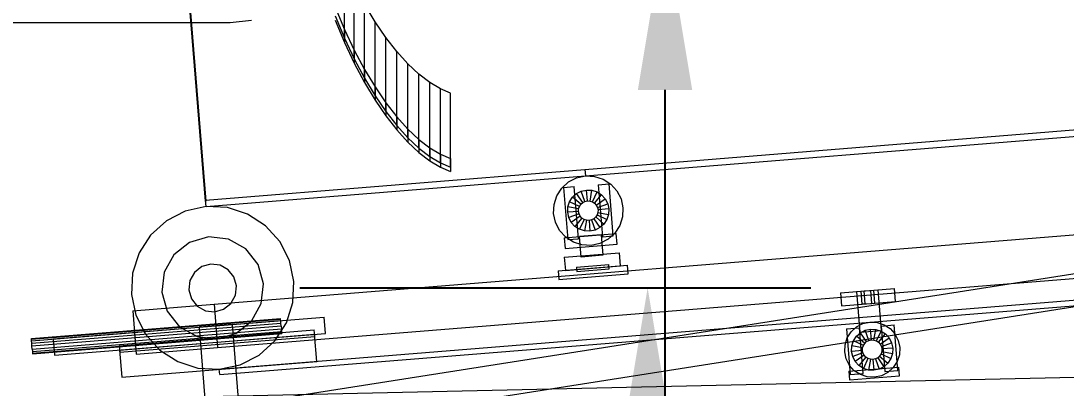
# Model space of a CAD drawing. Header units: millimetres. Extents: x -1970 to 34302, y -65268 to 6837.
# Drawn here: x 27436 to 28397, y 758 to 1095 of the extents above; entities that cross this region are included whole.
import ezdxf

# ---------------------------------------------------------------- set-up
doc = ezdxf.new("R2010")
doc.units = ezdxf.units.MM
for name, color, linetype, lineweight in [('COTAS_P', 1, 'Continuous', 0), ('lateral_C05', 7, 'Continuous', 0), ('lateral_C05-C07', 7, 'Continuous', 0), ('lateral_C07', 7, 'Continuous', 0)]:
    doc.layers.add(name, color=color, linetype=linetype, lineweight=lineweight)
doc.dimstyles.new('R19_100', dxfattribs={"dimtxt": 250, "dimasz": 150, "dimexe": 150, "dimexo": 80, "dimgap": 100, "dimtad": 1, "dimtih": 1, "dimtoh": 1, "dimdsep": 46, "dimcen": 0.09, "dimadec": 0, "dimazin": 0, "dimtfac": 1, "dimtdec": 4, "dimtofl": 0, "dimtmove": 0, "dimatfit": 3, "dimfxl": 1, "dimtolj": 1, "dimtzin": 0, "dimarcsym": 0})

# ---------------------------------------------------------------- blocks, each defined once
blk = doc.blocks.new('*D8')
at = {"layer": 'COTAS_P', "color": 0, "lineweight": -2, "transparency": 16777216}
for p, q in [((27708.19, 1182), (28178.19, 1182)), ((28028.19, 150), (28028.19, 1032)), ((27708.19, 0), (28178.19, 0))]:
    blk.add_line(p, q, dxfattribs=at)
at = {"layer": 'COTAS_P', "color": 0, "transparency": 16777216}
for points in [[(28003.19, 1032), (28053.19, 1032), (28028.19, 1182)], [(28003.19, 150), (28053.19, 150), (28028.19, 0)]]:
    blk.add_solid(points, dxfattribs=at)
at = {"layer": 'Defpoints', "color": 0, "transparency": 16777216}
for p in [(27628.19, 1182), (28028.19, 1182), (27628.19, 0)]:
    blk.add_point(p, dxfattribs=at)
blk = doc.blocks.new('*D9')
at = {"layer": 'COTAS_P', "color": 0, "lineweight": -2, "transparency": 16777216}
for p, q in [((31941.65, 1279.74), (31863.6, 2246.6)), ((27689.29, 1759.15), (31726.16, 2085.01)), ((27605.75, 929.74), (27527.7, 1896.6))]:
    blk.add_line(p, q, dxfattribs=at)
at = {"layer": 'COTAS_P', "color": 0, "transparency": 16777216}
for points in [[(31724.14, 2109.93), (31728.17, 2060.09), (31875.67, 2097.08)], [(27687.27, 1784.07), (27691.3, 1734.23), (27539.77, 1747.08)]]:
    blk.add_solid(points, dxfattribs=at)
at = {"layer": 'Defpoints', "color": 0, "transparency": 16777216}
for p in [(31875.67, 2097.08), (31948.08, 1200), (27612.19, 850)]:
    blk.add_point(p, dxfattribs=at)
blk = doc.blocks.new('*D10')
at = {"layer": 'COTAS_P', "color": 0, "lineweight": -2, "transparency": 16777216}
for p, q in [((27692.19, 850), (28162.19, 850)), ((28012.19, 150), (28012.19, 700)), ((27692.19, 0), (28162.19, 0))]:
    blk.add_line(p, q, dxfattribs=at)
at = {"layer": 'COTAS_P', "color": 0, "transparency": 16777216}
for points in [[(27987.19, 700), (28037.19, 700), (28012.19, 850)], [(27987.19, 150), (28037.19, 150), (28012.19, 0)]]:
    blk.add_solid(points, dxfattribs=at)
at = {"layer": 'Defpoints', "color": 0, "transparency": 16777216}
for p in [(27612.19, 850), (28012.19, 850), (27612.19, 0)]:
    blk.add_point(p, dxfattribs=at)

msp = doc.modelspace()

# ---------------------------------------------------------------- linework, layer by layer
at = {"layer": 'lateral_C05'}
for p, q in [((27628.187, 1094), (27647.768, 1096.206)), ((25128.187, 1094), (27628.187, 1094))]:
    msp.add_line(p, q, dxfattribs=at)
at = {"layer": 'lateral_C05-C07'}
for p, q in [((27733.345, 1079.579), (27733.345, 1147.579)), ((27742.304, 1060.462), (27742.304, 1128.462)), ((27724.938, 1108.11), (27733.345, 1087.579)), ((27751.713, 1042.812), (27751.713, 1110.812)), ((27761.47, 1094.684), (27751.713, 1110.812)), ((27724.938, 1100.11), (27733.345, 1079.579)), ((27724.938, 1096.11), (27733.345, 1075.579)), ((27733.345, 1087.579), (27733.345, 1079.579)), ((27733.345, 1087.579), (27742.304, 1068.462)), ((27761.47, 1026.684), (27761.47, 1094.684)), ((27771.471, 1080.13), (27761.47, 1094.684)), ((27733.345, 1079.579), (27733.345, 1075.579)), ((27733.345, 1079.579), (27742.304, 1060.462)), ((27771.471, 1012.13), (27771.471, 1080.13)), ((27781.615, 1067.207), (27771.471, 1080.13)), ((27733.345, 1075.579), (27742.304, 1056.462)), ((27742.304, 1068.462), (27742.304, 1060.462)), ((27742.304, 1068.462), (27751.713, 1050.812)), ((27781.615, 999.207), (27781.615, 1067.207)), ((27791.798, 1055.966), (27781.615, 1067.207)), ((27742.304, 1060.462), (27742.304, 1056.462)), ((27742.304, 1060.462), (27751.713, 1042.812)), ((27742.304, 1056.462), (27751.713, 1038.812)), ((27751.713, 1050.812), (27751.713, 1042.812)), ((27751.713, 1050.812), (27761.47, 1034.684)), ((27791.798, 987.966), (27791.798, 1055.966)), ((27801.918, 1046.463), (27791.798, 1055.966)), ((27751.713, 1042.812), (27751.713, 1038.812)), ((27751.713, 1042.812), (27761.47, 1026.684)), ((27751.713, 1038.812), (27761.47, 1022.684)), ((27801.918, 978.463), (27801.918, 1046.463)), ((27811.872, 1038.75), (27801.918, 1046.463)), ((27811.872, 970.75), (27811.872, 1038.75)), ((27821.557, 1032.884), (27811.872, 1038.75)), ((27761.47, 1034.684), (27761.47, 1026.684)), ((27761.47, 1034.684), (27771.471, 1020.13)), ((27821.557, 964.884), (27821.557, 1032.884)), ((27830.872, 1028.916), (27821.557, 1032.884)), ((27830.872, 960.916), (27830.872, 1028.916)), ((27761.47, 1026.684), (27761.47, 1022.684)), ((27761.47, 1026.684), (27771.471, 1012.13)), ((27761.47, 1022.684), (27771.471, 1008.13)), ((27771.471, 1020.13), (27771.471, 1012.13)), ((27771.471, 1020.13), (27781.615, 1007.207)), ((27771.471, 1012.13), (27771.471, 1008.13)), ((27771.471, 1012.13), (27781.615, 999.207)), ((27771.471, 1008.13), (27781.615, 995.207)), ((27781.615, 1007.207), (27781.615, 999.207)), ((27781.615, 1007.207), (27791.798, 995.966)), ((27781.615, 999.207), (27781.615, 995.207)), ((27781.615, 999.207), (27791.798, 987.966)), ((27781.615, 995.207), (27791.798, 983.966)), ((27791.798, 995.966), (27791.798, 987.966)), ((27791.798, 995.966), (27801.918, 986.463)), ((27791.798, 987.966), (27791.798, 983.966)), ((27791.798, 987.966), (27801.918, 978.463)), ((27791.798, 983.966), (27801.918, 974.463)), ((27801.918, 986.463), (27801.918, 978.463)), ((27801.918, 986.463), (27811.872, 978.75)), ((27801.918, 978.463), (27801.918, 974.463)), ((27801.918, 978.463), (27811.872, 970.75)), ((27801.918, 974.463), (27811.872, 966.75)), ((27811.872, 978.75), (27811.872, 970.75)), ((27811.872, 978.75), (27821.557, 972.884)), ((27821.557, 972.884), (27821.557, 964.884)), ((27821.557, 972.884), (27830.872, 968.916)), ((27811.872, 970.75), (27811.872, 966.75)), ((27811.872, 970.75), (27821.557, 964.884)), ((27811.872, 966.75), (27821.557, 960.884)), ((27821.557, 964.884), (27821.557, 960.884)), ((27821.557, 964.884), (27830.872, 960.916)), ((27830.872, 968.916), (27830.872, 960.916)), ((27821.557, 960.884), (27830.872, 956.916)), ((27830.872, 960.916), (27830.872, 956.916))]:
    msp.add_line(p, q, dxfattribs=at)
at = {"layer": 'lateral_C07'}
for p, q in [((27618.221, 775.243), (31954.118, 1125.243)), ((27618.623, 770.259), (31954.52, 1120.259)), ((27954.535, 958.898), (28931.357, 1037.749)), ((27955.017, 952.918), (28931.84, 1031.768)), ((27605.669, 930.737), (27954.535, 958.898)), ((27606.152, 924.757), (27955.017, 952.918)), ((27946.85, 951.165), (27955.017, 952.918)), ((27954.535, 958.898), (27955.017, 952.918)), ((27955.017, 952.918), (27963.36, 952.497)), ((27963.36, 952.497), (27971.31, 949.932)), ((27933.217, 941.755), (27939.414, 947.357)), ((27934.81, 942.257), (27944.777, 943.062)), ((27934.81, 942.257), (27938.672, 894.413)), ((27939.414, 947.357), (27946.85, 951.165)), ((27948.639, 895.218), (27944.777, 943.062)), ((27966.706, 944.832), (27976.673, 945.637)), ((27966.706, 944.832), (27970.568, 896.988)), ((27971.31, 949.932), (27978.326, 945.396)), ((27980.535, 897.792), (27976.673, 945.637)), ((27978.326, 945.396), (27983.928, 939.199)), ((27926.116, 926.79), (27928.682, 934.74)), ((27928.682, 934.74), (27933.217, 941.755)), ((27940.427, 929.167), (27943.12, 933.332)), ((27943.12, 933.332), (27946.799, 936.658)), ((27950.737, 926.853), (27943.12, 933.332)), ((27946.799, 936.658), (27951.214, 938.919)), ((27952.48, 928.428), (27946.799, 936.658)), ((27951.214, 938.919), (27956.063, 939.96)), ((27954.571, 929.499), (27951.214, 938.919)), ((27956.868, 929.992), (27956.063, 939.96)), ((27956.063, 939.96), (27961.017, 939.71)), ((27959.214, 929.874), (27961.017, 939.71)), ((27961.017, 939.71), (27965.737, 938.187)), ((27961.45, 929.153), (27965.737, 938.187)), ((27963.423, 927.877), (27969.903, 935.494)), ((27965.737, 938.187), (27969.903, 935.494)), ((27969.903, 935.494), (27973.229, 931.815)), ((27983.928, 939.199), (27987.735, 931.764)), ((27606.152, 924.757), (27587.009, 920.648)), ((27606.152, 924.757), (27605.669, 930.737)), ((27625.706, 923.771), (27606.152, 924.757)), ((27613.393, 835.049), (28809.503, 931.6)), ((27619.922, 740.224), (28808.79, 926.484)), ((27644.339, 917.759), (27625.706, 923.771)), ((27925.696, 918.447), (27926.116, 926.79)), ((27938.654, 919.493), (27938.903, 924.446)), ((27938.903, 924.446), (27940.427, 929.167)), ((27948.739, 922.644), (27938.903, 924.446)), ((27949.461, 924.88), (27940.427, 929.167)), ((27948.739, 922.644), (27949.461, 924.88)), ((27949.461, 924.88), (27950.737, 926.853)), ((27950.737, 926.853), (27952.48, 928.428)), ((27952.48, 928.428), (27954.571, 929.499)), ((27954.571, 929.499), (27956.868, 929.992)), ((27956.868, 929.992), (27959.214, 929.874)), ((27959.214, 929.874), (27961.45, 929.153)), ((27961.45, 929.153), (27963.423, 927.877)), ((27963.423, 927.877), (27964.999, 926.134)), ((27964.999, 926.134), (27973.229, 931.815)), ((27964.999, 926.134), (27966.07, 924.043)), ((27966.07, 924.043), (27975.489, 927.4)), ((27966.07, 924.043), (27966.563, 921.746)), ((27973.229, 931.815), (27975.489, 927.4)), ((27975.489, 927.4), (27976.53, 922.55)), ((27987.735, 931.764), (27989.488, 923.596)), ((27989.488, 923.596), (27989.068, 915.253)), ((27587.009, 920.648), (27569.582, 911.724)), ((27660.781, 907.128), (27644.339, 917.759)), ((27927.449, 910.279), (27925.696, 918.447)), ((27948.621, 920.297), (27938.654, 919.493)), ((27939.695, 914.643), (27938.654, 919.493)), ((27949.114, 918), (27939.695, 914.643)), ((27941.955, 910.228), (27939.695, 914.643)), ((27950.185, 915.909), (27941.955, 910.228)), ((27951.761, 914.166), (27945.282, 906.549)), ((27948.621, 920.297), (27948.739, 922.644)), ((27949.114, 918), (27948.621, 920.297)), ((27950.185, 915.909), (27949.114, 918)), ((27951.761, 914.166), (27950.185, 915.909)), ((27953.734, 912.89), (27951.761, 914.166)), ((27962.705, 913.615), (27960.613, 912.544)), ((27964.447, 915.19), (27962.705, 913.615)), ((27962.705, 913.615), (27968.385, 905.385)), ((27965.723, 917.163), (27964.447, 915.19)), ((27964.447, 915.19), (27972.065, 908.711)), ((27966.445, 919.399), (27965.723, 917.163)), ((27965.723, 917.163), (27974.758, 912.876)), ((27966.563, 921.746), (27966.445, 919.399)), ((27966.445, 919.399), (27976.281, 917.597)), ((27976.53, 922.55), (27966.563, 921.746)), ((27976.281, 917.597), (27974.758, 912.876)), ((27976.53, 922.55), (27976.281, 917.597)), ((27989.068, 915.253), (27986.502, 907.303)), ((27569.582, 911.724), (27555.058, 898.594)), ((27673.911, 892.604), (27660.781, 907.128)), ((27931.256, 902.844), (27927.449, 910.279)), ((27945.282, 906.549), (27941.955, 910.228)), ((27949.447, 903.856), (27945.282, 906.549)), ((27953.734, 912.89), (27949.447, 903.856)), ((27954.167, 902.333), (27949.447, 903.856)), ((27955.97, 912.169), (27953.734, 912.89)), ((27955.97, 912.169), (27954.167, 902.333)), ((27958.316, 912.051), (27955.97, 912.169)), ((27960.613, 912.544), (27958.316, 912.051)), ((27958.316, 912.051), (27959.121, 902.083)), ((27960.613, 912.544), (27963.97, 903.124)), ((27968.385, 905.385), (27963.97, 903.124)), ((27972.065, 908.711), (27968.385, 905.385)), ((27974.758, 912.876), (27972.065, 908.711)), ((27986.502, 907.303), (27981.967, 900.288)), ((27555.058, 898.594), (27544.428, 882.152)), ((27608.405, 896.848), (27590.765, 891.834)), ((27626.621, 894.729), (27608.405, 896.848)), ((27624.566, 710.586), (28813.434, 896.846)), ((27642.639, 885.8), (27626.621, 894.729)), ((27936.859, 896.647), (27931.256, 902.844)), ((27935.52, 896.165), (27983.365, 900.027)), ((27935.52, 896.165), (27936.325, 886.197)), ((27943.874, 892.111), (27936.859, 896.647)), ((27938.672, 894.413), (27948.639, 895.218)), ((27969.41, 898.901), (27949.475, 897.291)), ((27951.004, 878.353), (27949.475, 897.291)), ((27959.121, 902.083), (27954.167, 902.333)), ((27963.97, 903.124), (27959.121, 902.083)), ((27975.77, 894.686), (27968.334, 890.878)), ((27969.41, 898.901), (27970.939, 879.962)), ((27970.568, 896.988), (27980.535, 897.792)), ((27981.967, 900.288), (27975.77, 894.686)), ((27984.169, 890.06), (27983.365, 900.027)), ((27590.765, 891.834), (27576.386, 880.452)), ((27616.612, 795.178), (28812.721, 891.73)), ((27654.021, 871.422), (27642.639, 885.8)), ((27682.834, 875.177), (27673.911, 892.604)), ((27936.325, 886.197), (27984.169, 890.06)), ((27951.824, 889.546), (27943.874, 892.111)), ((27960.167, 889.125), (27951.824, 889.546)), ((27968.334, 890.878), (27960.167, 889.125)), ((27544.428, 882.152), (27538.415, 863.52)), ((27576.386, 880.452), (27567.458, 864.434)), ((27686.943, 856.034), (27682.834, 875.177)), ((27935.573, 878.111), (27986.209, 882.198)), ((27935.573, 878.111), (27936.539, 866.15)), ((27970.939, 879.962), (27951.004, 878.353)), ((27987.174, 870.237), (27986.209, 882.198)), ((27602.159, 869.582), (27595.429, 864.254)), ((27610.416, 871.929), (27602.159, 869.582)), ((27618.943, 870.937), (27610.416, 871.929)), ((27626.441, 866.758), (27618.943, 870.937)), ((27631.769, 860.027), (27626.441, 866.758)), ((27659.034, 853.782), (27654.021, 871.422)), ((27929.96, 865.619), (27993.753, 870.768)), ((27929.96, 865.619), (27930.604, 857.645)), ((27936.539, 866.15), (27987.174, 870.237)), ((27946.744, 868.98), (27976.647, 871.394)), ((27946.744, 868.98), (27947.066, 864.993)), ((27947.066, 864.993), (27976.969, 867.407)), ((27976.969, 867.407), (27976.647, 871.394)), ((27994.396, 862.794), (27993.753, 870.768)), ((27538.415, 863.52), (27537.43, 843.966)), ((27567.458, 864.434), (27565.339, 846.218)), ((27591.25, 856.756), (27590.258, 848.23)), ((27595.429, 864.254), (27591.25, 856.756)), ((27634.115, 851.77), (27631.769, 860.027)), ((27685.958, 836.48), (27686.943, 856.034)), ((27930.604, 857.645), (27994.396, 862.794)), ((27565.339, 846.218), (27570.352, 828.578)), ((27590.258, 848.23), (27592.605, 839.973)), ((27633.123, 843.244), (27634.115, 851.77)), ((27656.915, 835.566), (27659.034, 853.782)), ((28189.426, 845.43), (28239.264, 849.453)), ((28204.377, 846.637), (28224.312, 848.246)), ((28204.377, 846.637), (28207.386, 809.358)), ((28208.364, 846.958), (28211.354, 847.2)), ((28208.364, 846.958), (28209.33, 834.997)), ((28211.354, 847.2), (28217.335, 847.683)), ((28212.32, 835.239), (28211.354, 847.2)), ((28217.335, 847.683), (28220.325, 847.924)), ((28218.301, 835.721), (28217.335, 847.683)), ((28221.291, 835.963), (28220.325, 847.924)), ((28227.322, 810.967), (28224.312, 848.246)), ((28240.229, 837.492), (28239.264, 849.453)), ((27537.43, 843.966), (27541.539, 824.823)), ((27592.605, 839.973), (27597.932, 833.242)), ((27628.944, 835.746), (27633.123, 843.244)), ((27679.945, 817.848), (27685.958, 836.48)), ((28189.426, 845.43), (28190.391, 833.469)), ((28190.391, 833.469), (28240.229, 837.492)), ((27538.637, 829.014), (27613.393, 835.049)), ((27538.637, 829.014), (27541.855, 789.144)), ((27570.352, 828.578), (27581.734, 814.2)), ((27597.932, 833.242), (27605.43, 829.063)), ((27605.43, 829.063), (27613.957, 828.071)), ((27613.393, 835.049), (27616.612, 795.178)), ((27613.957, 828.071), (27622.214, 830.418)), ((27622.214, 830.418), (27628.944, 835.746)), ((27647.987, 819.548), (27656.915, 835.566)), ((28212.32, 835.239), (28209.33, 834.997)), ((28212.32, 835.239), (28218.301, 835.721)), ((28218.301, 835.721), (28221.291, 835.963)), ((27445.393, 803.429), (27674.647, 821.935)), ((27445.436, 802.898), (27674.69, 821.403)), ((27445.558, 801.385), (27674.812, 819.891)), ((27445.741, 799.122), (27674.995, 817.627)), ((27465.489, 803.045), (27714.678, 823.159)), ((27541.539, 824.823), (27550.462, 807.396)), ((27633.608, 808.166), (27647.987, 819.548)), ((27669.315, 801.406), (27679.945, 817.848)), ((27674.69, 821.403), (27674.647, 821.935)), ((27674.812, 819.891), (27674.69, 821.403)), ((27674.995, 817.627), (27674.812, 819.891)), ((27675.21, 814.957), (27674.995, 817.627)), ((27715.885, 808.208), (27714.678, 823.159)), ((28204.293, 814.121), (28210.195, 817.144)), ((28210.195, 817.144), (28216.678, 818.535)), ((28216.678, 818.535), (28223.3, 818.201)), ((28223.3, 818.201), (28229.611, 816.165)), ((27675.21, 814.957), (27445.956, 796.452)), ((27446.172, 793.781), (27675.426, 812.287)), ((27446.354, 791.518), (27675.609, 810.024)), ((27446.476, 790.005), (27675.731, 808.511)), ((27446.519, 789.474), (27675.774, 807.98)), ((27466.696, 788.093), (27715.885, 808.208)), ((27526.18, 796.908), (27705.596, 811.391)), ((27581.734, 814.2), (27597.753, 805.271)), ((27629.954, 816.32), (27600.051, 813.907)), ((27607.293, 724.198), (27600.051, 813.907)), ((27615.968, 803.152), (27633.608, 808.166)), ((27629.954, 816.32), (27637.195, 726.612)), ((27675.21, 814.957), (27675.426, 812.287)), ((27675.426, 812.287), (27675.609, 810.024)), ((27675.609, 810.024), (27675.731, 808.511)), ((27675.731, 808.511), (27675.774, 807.98)), ((27706.079, 805.41), (27705.596, 811.391)), ((28195.103, 812.379), (28207.065, 813.345)), ((28195.103, 812.379), (28198.483, 770.516)), ((28195.774, 804.107), (28199.374, 809.675)), ((28199.374, 809.675), (28204.293, 814.121)), ((28204.249, 805.528), (28207.929, 808.854)), ((28210.444, 771.481), (28207.065, 813.345)), ((28207.386, 809.358), (28227.322, 810.967)), ((28207.929, 808.854), (28212.343, 811.115)), ((28213.609, 800.624), (28207.929, 808.854)), ((28212.343, 811.115), (28217.193, 812.156)), ((28215.7, 801.695), (28212.343, 811.115)), ((28217.998, 802.188), (28217.193, 812.156)), ((28217.193, 812.156), (28222.147, 811.906)), ((28220.344, 802.07), (28222.147, 811.906)), ((28222.147, 811.906), (28226.867, 810.383)), ((28222.58, 801.349), (28226.867, 810.383)), ((28224.553, 800.073), (28231.032, 807.69)), ((28226.867, 810.383), (28231.032, 807.69)), ((28227, 814.954), (28238.961, 815.92)), ((28227, 814.954), (28230.379, 773.09)), ((28229.611, 816.165), (28235.179, 812.565)), ((28231.032, 807.69), (28234.359, 804.011)), ((28235.179, 812.565), (28239.626, 807.646)), ((28242.34, 774.056), (28238.961, 815.92)), ((28239.626, 807.646), (28242.648, 801.744)), ((27445.436, 802.898), (27445.393, 803.429)), ((27445.558, 801.385), (27445.436, 802.898)), ((27445.741, 799.122), (27445.558, 801.385)), ((27445.956, 796.452), (27445.741, 799.122)), ((27465.489, 803.045), (27466.696, 788.093)), ((27526.501, 792.921), (27705.918, 807.403)), ((27526.662, 790.927), (27706.079, 805.41)), ((27550.462, 807.396), (27563.593, 792.872)), ((27597.753, 805.271), (27615.968, 803.152)), ((27654.791, 788.276), (27669.315, 801.406)), ((27707.929, 782.485), (27705.918, 807.403)), ((28193.738, 797.796), (28195.774, 804.107)), ((28200.033, 796.643), (28201.556, 801.363)), ((28201.556, 801.363), (28204.249, 805.528)), ((28210.591, 797.076), (28201.556, 801.363)), ((28211.866, 799.049), (28204.249, 805.528)), ((28210.591, 797.076), (28211.866, 799.049)), ((28211.866, 799.049), (28213.609, 800.624)), ((28213.609, 800.624), (28215.7, 801.695)), ((28215.7, 801.695), (28217.998, 802.188)), ((28217.998, 802.188), (28220.344, 802.07)), ((28220.344, 802.07), (28222.58, 801.349)), ((28222.58, 801.349), (28224.553, 800.073)), ((28224.553, 800.073), (28226.129, 798.33)), ((28226.129, 798.33), (28234.359, 804.011)), ((28226.129, 798.33), (28227.199, 796.239)), ((28227.199, 796.239), (28236.619, 799.596)), ((28234.359, 804.011), (28236.619, 799.596)), ((28236.619, 799.596), (28237.66, 794.746)), ((28242.648, 801.744), (28244.039, 795.261)), ((27446.172, 793.781), (27445.956, 796.452)), ((27446.172, 793.781), (27446.354, 791.518)), ((27446.354, 791.518), (27446.476, 790.005)), ((27446.476, 790.005), (27446.519, 789.474)), ((27526.18, 796.908), (27526.662, 790.927)), ((27526.501, 792.921), (27528.513, 768.002)), ((27541.855, 789.144), (27616.612, 795.178)), ((27563.593, 792.872), (27580.034, 782.241)), ((27637.364, 779.352), (27654.791, 788.276)), ((28193.404, 791.174), (28193.738, 797.796)), ((28194.796, 784.691), (28193.404, 791.174)), ((28199.783, 791.689), (28200.033, 796.643)), ((28209.751, 792.493), (28199.783, 791.689)), ((28200.824, 786.839), (28199.783, 791.689)), ((28209.869, 794.84), (28200.033, 796.643)), ((28210.244, 790.196), (28200.824, 786.839)), ((28209.751, 792.493), (28209.869, 794.84)), ((28210.244, 790.196), (28209.751, 792.493)), ((28209.869, 794.84), (28210.591, 797.076)), ((28211.315, 788.105), (28210.244, 790.196)), ((28226.853, 789.359), (28225.577, 787.386)), ((28227.574, 791.595), (28226.853, 789.359)), ((28226.853, 789.359), (28235.887, 785.072)), ((28227.199, 796.239), (28227.693, 793.942)), ((28227.693, 793.942), (28227.574, 791.595)), ((28227.574, 791.595), (28237.411, 789.793)), ((28237.66, 794.746), (28227.693, 793.942)), ((28237.411, 789.793), (28235.887, 785.072)), ((28237.66, 794.746), (28237.411, 789.793)), ((28243.706, 788.639), (28241.669, 782.329)), ((28244.039, 795.261), (28243.706, 788.639)), ((27528.513, 768.002), (27707.929, 782.485)), ((27580.034, 782.241), (27598.667, 776.229)), ((27618.221, 775.243), (27637.364, 779.352)), ((28197.818, 778.789), (28194.796, 784.691)), ((28202.265, 773.87), (28197.818, 778.789)), ((28203.085, 782.424), (28200.824, 786.839)), ((28211.315, 788.105), (28203.085, 782.424)), ((28206.411, 778.745), (28203.085, 782.424)), ((28212.89, 786.362), (28206.411, 778.745)), ((28210.576, 776.052), (28206.411, 778.745)), ((28214.863, 785.087), (28210.576, 776.052)), ((28212.89, 786.362), (28211.315, 788.105)), ((28214.863, 785.087), (28212.89, 786.362)), ((28217.099, 784.365), (28214.863, 785.087)), ((28217.099, 784.365), (28215.297, 774.529)), ((28219.446, 784.247), (28217.099, 784.365)), ((28221.743, 784.74), (28219.446, 784.247)), ((28219.446, 784.247), (28220.25, 774.279)), ((28223.834, 785.811), (28221.743, 784.74)), ((28221.743, 784.74), (28225.1, 775.32)), ((28225.577, 787.386), (28223.834, 785.811)), ((28223.834, 785.811), (28229.515, 777.581)), ((28225.577, 787.386), (28233.194, 780.907)), ((28233.194, 780.907), (28229.515, 777.581)), ((28235.887, 785.072), (28233.194, 780.907)), ((28241.669, 782.329), (28238.069, 776.76)), ((27598.667, 776.229), (27618.221, 775.243)), ((27618.623, 770.259), (27618.221, 775.243)), ((27621.687, 750.399), (28823.429, 777.178)), ((28197.245, 773.425), (28243.095, 777.127)), ((28197.245, 773.425), (28197.888, 765.451)), ((28197.888, 765.451), (28243.739, 769.152)), ((28198.483, 770.516), (28210.444, 771.481)), ((28207.833, 770.27), (28202.265, 773.87)), ((28214.143, 768.234), (28207.833, 770.27)), ((28215.297, 774.529), (28210.576, 776.052)), ((28220.25, 774.279), (28215.297, 774.529)), ((28225.1, 775.32), (28220.25, 774.279)), ((28227.248, 769.292), (28220.765, 767.9)), ((28229.515, 777.581), (28225.1, 775.32)), ((28233.15, 772.314), (28227.248, 769.292)), ((28230.379, 773.09), (28242.34, 774.056)), ((28238.069, 776.76), (28233.15, 772.314)), ((28243.739, 769.152), (28243.095, 777.127)), ((28220.765, 767.9), (28214.143, 768.234))]:
    msp.add_line(p, q, dxfattribs=at)

# ---------------------------------------------------------------- dimensions: what is measured, and where the dimension line sits
at = {"layer": 'COTAS_P'}
for p1, p2, distance, picture, middle in [((27612.187, 850), (31948.083, 1200), 900, '*D9', (29707.721, 1922.082)), ((27628.187, 0), (27628.187, 1182), -400, '*D8', (28028.187, 591)), ((27612.187, 0), (27612.187, 850), -400, '*D10', (28012.187, 425))]:
    dim = msp.add_aligned_dim(p1=p1, p2=p2, distance=distance, text='<> P', dimstyle='R19_100', dxfattribs=at)
    dim.commit()
    dim.dimension.update_dxf_attribs({"geometry": picture, "text_midpoint": middle})

doc.saveas('drawing.dxf')
